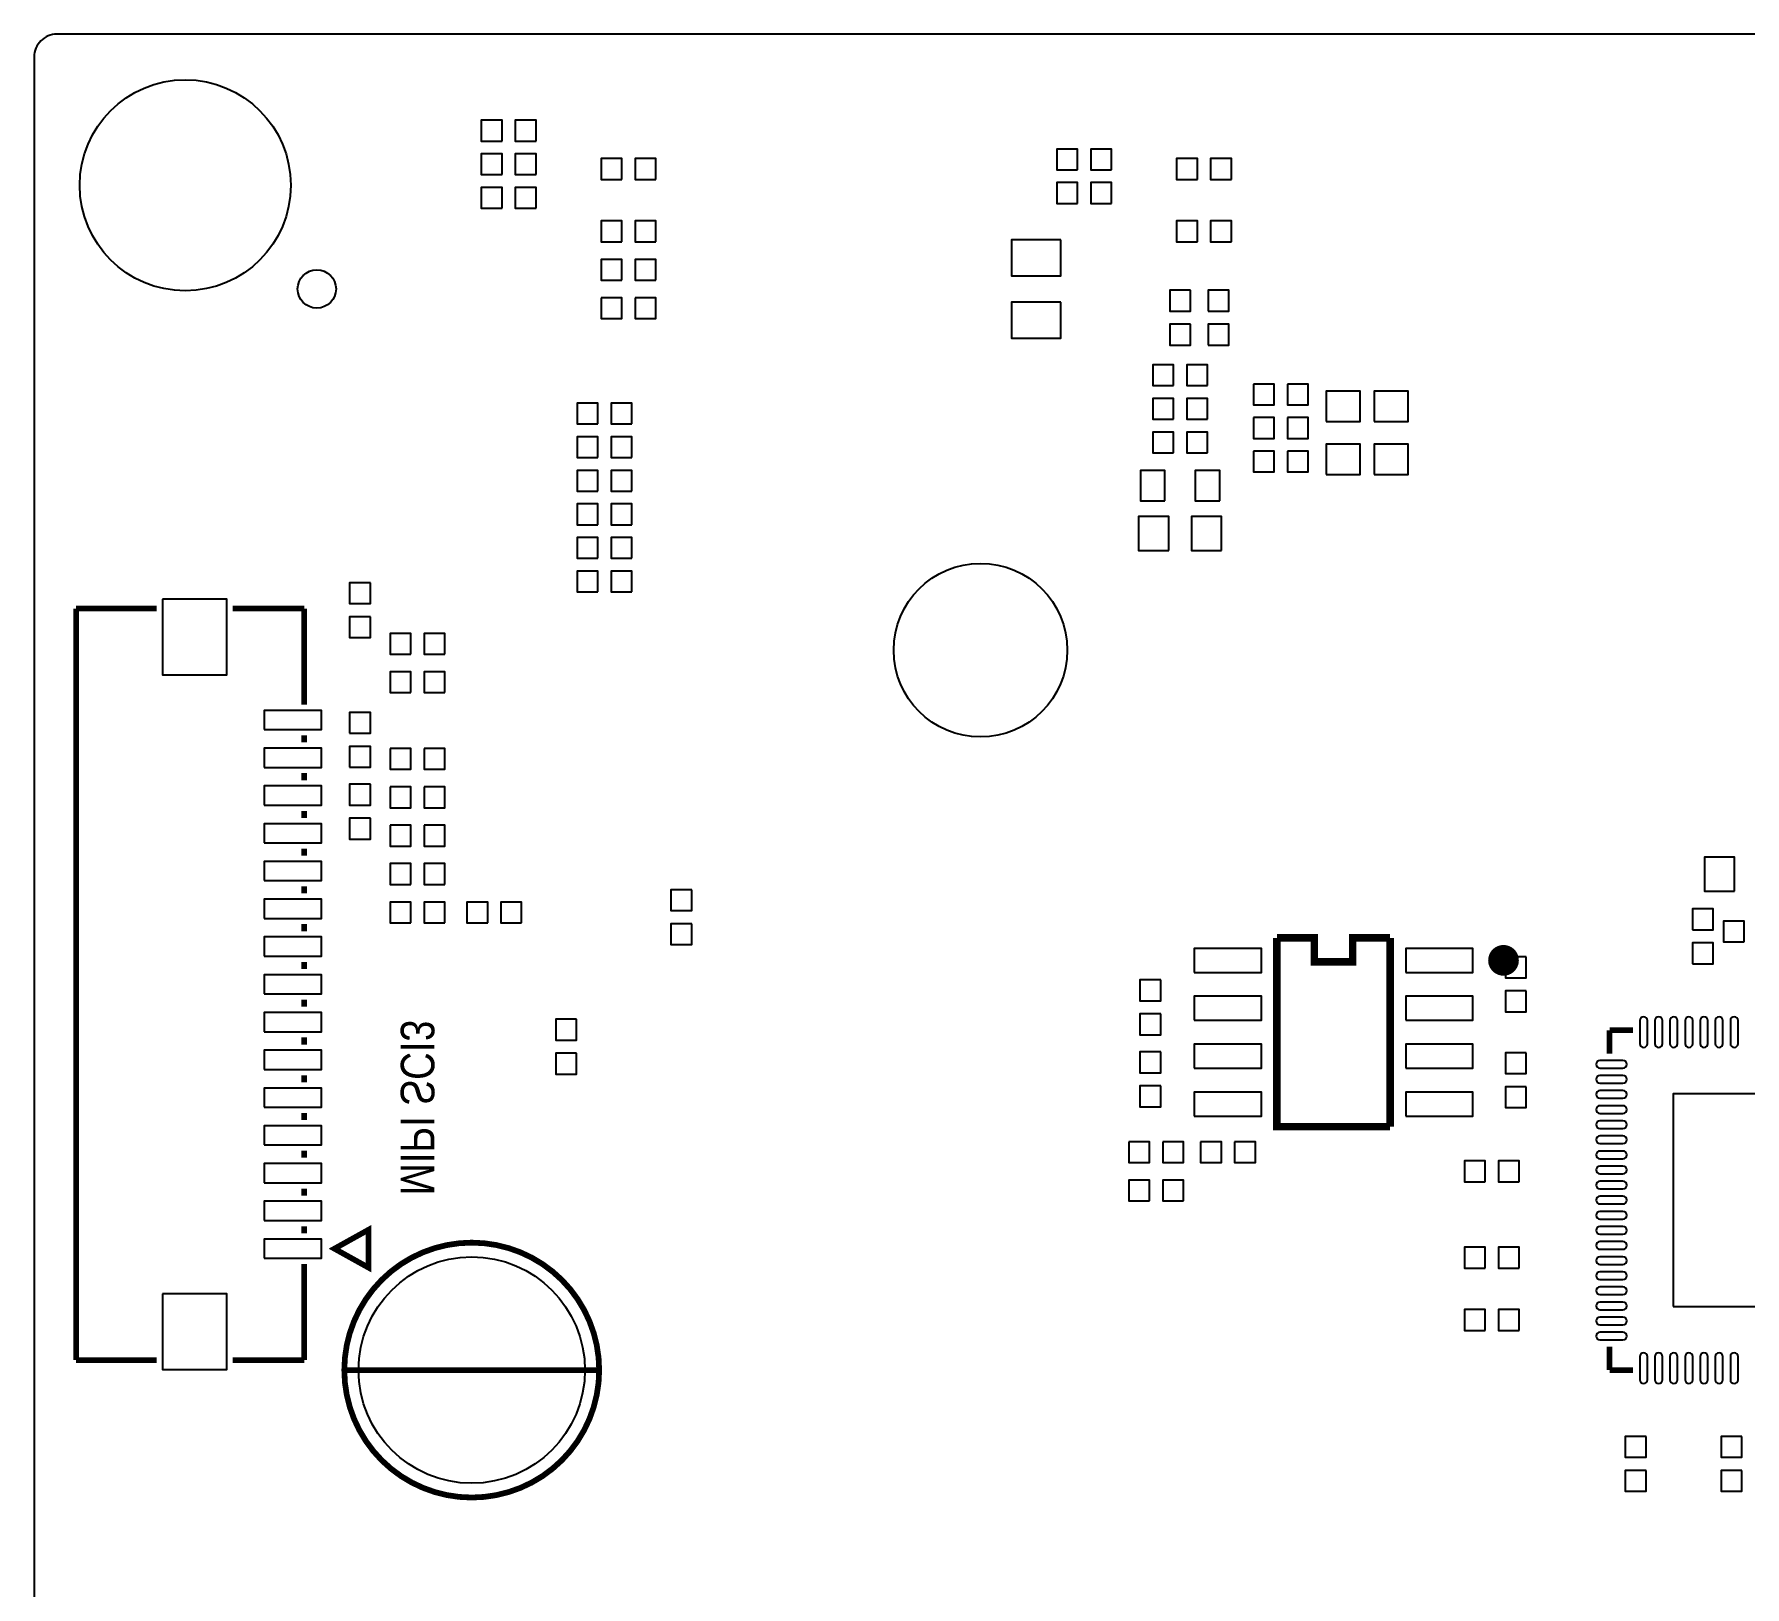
# Model space of a CAD drawing. Extents: x 0 to 100, y -6 to 78.
# Drawn here: x -0.5 to 44.8, y 37.39 to 78.5 of the extents above; entities that cross this region are included whole.
import ezdxf

# ---------------------------------------------------------------- set-up
doc = ezdxf.new("R2010")
doc.units = 0
for name, color, linetype in [('BG_OUTLINE', 2, 'CONTINUOUS'), ('BG_SILKSCREEN_BOTTOM', 1, 'CONTINUOUS'), ('PG_SILKSCREEN_BOTTOM', 3, 'CONTINUOUS'), ('PIN_BOTTOM', 4, 'CONTINUOUS')]:
    doc.layers.add(name, color=color, linetype=linetype)

msp = doc.modelspace()

# ---------------------------------------------------------------- linework, layer by layer
at = {"layer": 'BG_OUTLINE'}
msp.add_lwpolyline([(99.50003, 77.899793, 0.414355), (98.900132, 78.499995), (0.100228, 78.499995, 0.414346), (-0.499974, 77.899793), (-0.499974, 0.099797, 0.414234), (0.100228, -0.500101), (98.900132, -0.500101, 0.414211), (99.50003, 0.099797)], format="xyb", close=True, dxfattribs=at)
at = {"layer": 'PG_SILKSCREEN_BOTTOM'}
for points, const_width in [([(0.610006, 63.289993), (0.610006, 43.390007)], 0.150012), ([(2.746705, 63.289993), (0.610006, 63.289993)], 0.150012), ([(6.649999, 63.289993), (4.753305, 63.289993)], 0.150012), ([(6.649999, 60.746411), (6.649999, 63.289993)], 0.150012), ([(6.649999, 59.746388), (6.649999, 59.933611)], 0.150012), ([(6.649999, 58.74639), (6.649999, 58.933588)], 0.150012), ([(6.649999, 57.746392), (6.649999, 57.93359)], 0.150012), ([(6.649999, 56.746394), (6.649999, 56.933592)], 0.150012), ([(6.649999, 55.746396), (6.649999, 55.933594)], 0.150012), ([(6.649999, 54.746398), (6.649999, 54.933596)], 0.150012), ([(35.408997, 54.569995), (34.417, 54.569995), (34.417, 53.934995), (33.401, 53.934995), (33.401, 54.569995), (32.409003, 54.569995)], 0.2), ([(32.409003, 54.569995), (32.409003, 49.570005), (35.408997, 49.570005)], 0.2), ([(35.408997, 49.570005), (35.408997, 54.569995)], 0.2), ([(6.649999, 53.7464), (6.649999, 53.933598)], 0.150012), ([(6.649999, 52.746402), (6.649999, 52.9336)], 0.150012), ([(41.220009, 52.124991), (41.220009, 51.504393)], 0.150012), ([(41.840607, 52.124991), (41.220009, 52.124991)], 0.150012), ([(6.649999, 51.746404), (6.649999, 51.933602)], 0.150012), ([(6.649999, 50.746406), (6.649999, 50.933604)], 0.150012), ([(6.649999, 49.746408), (6.649999, 49.933606)], 0.150012), ([(6.649999, 48.74641), (6.649999, 48.933608)], 0.150012), ([(6.649999, 47.746412), (6.649999, 47.93361)], 0.150012), ([(6.649999, 46.746389), (6.649999, 46.933612)], 0.150012), ([(6.649999, 43.390007), (6.649999, 45.933589)], 0.150012), ([(41.220009, 43.745607), (41.220009, 43.125009)], 0.150012), ([(0.610006, 43.390007), (2.746705, 43.390007)], 0.150012), ([(4.753305, 43.390007), (6.649999, 43.390007)], 0.150012), ([(14.462201, 43.125212), (7.712202, 43.125212)], 0.1524), ([(41.220009, 43.125009), (41.840607, 43.125009)], 0.150012)]:
    msp.add_lwpolyline(points, dxfattribs=dict(at, const_width=const_width))
for points, const_width in [([(38.613994, 53.975, 1), (38.207606, 53.975, 1)], 0.4064), ([(14.462201, 43.125212, 1), (7.712202, 43.125212, 1)], 0.1524)]:
    msp.add_lwpolyline(points, format="xyb", close=True, dxfattribs=dict(at, const_width=const_width))
at = {"layer": 'PG_SILKSCREEN_BOTTOM', "const_width": 0.150012}
msp.add_lwpolyline([(7.449998, 46.339989), (8.349996, 45.83999), (8.349996, 46.839988)], close=True, dxfattribs=at)
at = {"layer": 'PIN_BOTTOM'}
for points in [[(11.889867, 75.671045), (11.889867, 76.220955), (11.339957, 76.220955), (11.339957, 75.671045)], [(12.790043, 75.671045), (12.790043, 76.220955), (12.240133, 76.220955), (12.240133, 75.671045)], [(11.889867, 74.782045), (11.889867, 75.331955), (11.339957, 75.331955), (11.339957, 74.782045)], [(12.790043, 74.782045), (12.790043, 75.331955), (12.240133, 75.331955), (12.240133, 74.782045)], [(15.064867, 74.655197), (15.064867, 75.205107), (14.514957, 75.205107), (14.514957, 74.655197)], [(15.965043, 74.655197), (15.965043, 75.205107), (15.415133, 75.205107), (15.415133, 74.655197)], [(27.129867, 74.909045), (27.129867, 75.458955), (26.579957, 75.458955), (26.579957, 74.909045)], [(28.030043, 74.909045), (28.030043, 75.458955), (27.480133, 75.458955), (27.480133, 74.909045)], [(30.304867, 74.655197), (30.304867, 75.205107), (29.754957, 75.205107), (29.754957, 74.655197)], [(31.205043, 74.655197), (31.205043, 75.205107), (30.655133, 75.205107), (30.655133, 74.655197)], [(11.889867, 73.893197), (11.889867, 74.443107), (11.339957, 74.443107), (11.339957, 73.893197)], [(12.790043, 73.893197), (12.790043, 74.443107), (12.240133, 74.443107), (12.240133, 73.893197)], [(27.129867, 74.020197), (27.129867, 74.570107), (26.579957, 74.570107), (26.579957, 74.020197)], [(28.030043, 74.020197), (28.030043, 74.570107), (27.480133, 74.570107), (27.480133, 74.020197)], [(15.064867, 73.004045), (15.064867, 73.553955), (14.514957, 73.553955), (14.514957, 73.004045)], [(15.965043, 73.004045), (15.965043, 73.553955), (15.415133, 73.553955), (15.415133, 73.004045)], [(30.304867, 73.004045), (30.304867, 73.553955), (29.754957, 73.553955), (29.754957, 73.004045)], [(31.205043, 73.004045), (31.205043, 73.553955), (30.655133, 73.553955), (30.655133, 73.004045)], [(26.684999, 73.054997), (25.385001, 73.054997), (25.385001, 72.104987), (26.684999, 72.104987)], [(15.064867, 71.988045), (15.064867, 72.537955), (14.514957, 72.537955), (14.514957, 71.988045)], [(15.965043, 71.988045), (15.965043, 72.537955), (15.415133, 72.537955), (15.415133, 71.988045)], [(30.119955, 71.718043), (29.570045, 71.718043), (29.570045, 71.168133), (30.119955, 71.168133)], [(30.586045, 71.168133), (31.135955, 71.168133), (31.135955, 71.718043), (30.586045, 71.718043)], [(14.514957, 71.521955), (14.514957, 70.972045), (15.064867, 70.972045), (15.064867, 71.521955)], [(15.415133, 71.521955), (15.415133, 70.972045), (15.965043, 70.972045), (15.965043, 71.521955)], [(26.684999, 71.405013), (25.385001, 71.405013), (25.385001, 70.455003), (26.684999, 70.455003)], [(30.119955, 70.817867), (29.570045, 70.817867), (29.570045, 70.267957), (30.119955, 70.267957)], [(30.586045, 70.267957), (31.135955, 70.267957), (31.135955, 70.817867), (30.586045, 70.817867)], [(29.669867, 69.194197), (29.669867, 69.744107), (29.119957, 69.744107), (29.119957, 69.194197)], [(30.570043, 69.194197), (30.570043, 69.744107), (30.020133, 69.744107), (30.020133, 69.194197)], [(31.786957, 69.235803), (31.786957, 68.685893), (32.336867, 68.685893), (32.336867, 69.235803)], [(32.687133, 69.235803), (32.687133, 68.685893), (33.237043, 68.685893), (33.237043, 69.235803)], [(33.713052, 68.244974), (34.612948, 68.244974), (34.612948, 69.045074), (33.713052, 69.045074)], [(34.983052, 68.244974), (35.882948, 68.244974), (35.882948, 69.045074), (34.983052, 69.045074)], [(14.429867, 68.178197), (14.429867, 68.728107), (13.879957, 68.728107), (13.879957, 68.178197)], [(15.330043, 68.178197), (15.330043, 68.728107), (14.780133, 68.728107), (14.780133, 68.178197)], [(29.669867, 68.305197), (29.669867, 68.855107), (29.119957, 68.855107), (29.119957, 68.305197)], [(30.570043, 68.305197), (30.570043, 68.855107), (30.020133, 68.855107), (30.020133, 68.305197)], [(29.669867, 67.416197), (29.669867, 67.966107), (29.119957, 67.966107), (29.119957, 67.416197)], [(30.570043, 67.416197), (30.570043, 67.966107), (30.020133, 67.966107), (30.020133, 67.416197)], [(31.786957, 68.346803), (31.786957, 67.796893), (32.336867, 67.796893), (32.336867, 68.346803)], [(32.687133, 68.346803), (32.687133, 67.796893), (33.237043, 67.796893), (33.237043, 68.346803)], [(14.429867, 67.289197), (14.429867, 67.839107), (13.879957, 67.839107), (13.879957, 67.289197)], [(15.330043, 67.289197), (15.330043, 67.839107), (14.780133, 67.839107), (14.780133, 67.289197)], [(33.713052, 66.844926), (34.612948, 66.844926), (34.612948, 67.645026), (33.713052, 67.645026)], [(34.983052, 66.844926), (35.882948, 66.844926), (35.882948, 67.645026), (34.983052, 67.645026)], [(31.786957, 67.457803), (31.786957, 66.907893), (32.336867, 66.907893), (32.336867, 67.457803)], [(32.687133, 67.457803), (32.687133, 66.907893), (33.237043, 66.907893), (33.237043, 67.457803)], [(14.429867, 66.400197), (14.429867, 66.950107), (13.879957, 66.950107), (13.879957, 66.400197)], [(15.330043, 66.400197), (15.330043, 66.950107), (14.780133, 66.950107), (14.780133, 66.400197)], [(29.445102, 66.14795), (29.445102, 66.94805), (28.795091, 66.94805), (28.795091, 66.14795)], [(30.894934, 66.14795), (30.894934, 66.94805), (30.244923, 66.94805), (30.244923, 66.14795)], [(14.429867, 65.511197), (14.429867, 66.061107), (13.879957, 66.061107), (13.879957, 65.511197)], [(15.330043, 65.511197), (15.330043, 66.061107), (14.780133, 66.061107), (14.780133, 65.511197)], [(29.545026, 64.828039), (29.545026, 65.727936), (28.744926, 65.727936), (28.744926, 64.828039)], [(30.945074, 64.828039), (30.945074, 65.727936), (30.144974, 65.727936), (30.144974, 64.828039)], [(14.429867, 64.622197), (14.429867, 65.172107), (13.879957, 65.172107), (13.879957, 64.622197)], [(15.330043, 64.622197), (15.330043, 65.172107), (14.780133, 65.172107), (14.780133, 64.622197)], [(8.402803, 63.971043), (7.852893, 63.971043), (7.852893, 63.421133), (8.402803, 63.421133)], [(14.429867, 63.733197), (14.429867, 64.283107), (13.879957, 64.283107), (13.879957, 63.733197)], [(15.330043, 63.733197), (15.330043, 64.283107), (14.780133, 64.283107), (14.780133, 63.733197)], [(2.899105, 63.543307), (2.899105, 61.536707), (4.600905, 61.536707), (4.600905, 63.543307)], [(8.402803, 63.070867), (7.852893, 63.070867), (7.852893, 62.520957), (8.402803, 62.520957)], [(9.476867, 62.082045), (9.476867, 62.631955), (8.926957, 62.631955), (8.926957, 62.082045)], [(10.377043, 62.082045), (10.377043, 62.631955), (9.827133, 62.631955), (9.827133, 62.082045)], [(9.476867, 61.066045), (9.476867, 61.615955), (8.926957, 61.615955), (8.926957, 61.066045)], [(10.377043, 61.066045), (10.377043, 61.615955), (9.827133, 61.615955), (9.827133, 61.066045)], [(5.588, 60.086011), (7.112, 60.086011), (7.112, 60.594011), (5.588, 60.594011)], [(7.853045, 59.992133), (8.402955, 59.992133), (8.402955, 60.542043), (7.853045, 60.542043)], [(5.588, 59.085988), (7.112, 59.085988), (7.112, 59.593988), (5.588, 59.593988)], [(7.853045, 59.091957), (8.402955, 59.091957), (8.402955, 59.641867), (7.853045, 59.641867)], [(8.926957, 59.583955), (8.926957, 59.034045), (9.476867, 59.034045), (9.476867, 59.583955)], [(9.827133, 59.583955), (9.827133, 59.034045), (10.377043, 59.034045), (10.377043, 59.583955)], [(5.588, 58.08599), (7.112, 58.08599), (7.112, 58.59399), (5.588, 58.59399)], [(8.402955, 58.637043), (7.853045, 58.637043), (7.853045, 58.087133), (8.402955, 58.087133)], [(8.926957, 58.567955), (8.926957, 58.018045), (9.476867, 58.018045), (9.476867, 58.567955)], [(9.827133, 58.567955), (9.827133, 58.018045), (10.377043, 58.018045), (10.377043, 58.567955)], [(5.588, 57.085992), (7.112, 57.085992), (7.112, 57.593992), (5.588, 57.593992)], [(8.402955, 57.736867), (7.853045, 57.736867), (7.853045, 57.186957), (8.402955, 57.186957)], [(8.926957, 57.551955), (8.926957, 57.002045), (9.476867, 57.002045), (9.476867, 57.551955)], [(9.827133, 57.551955), (9.827133, 57.002045), (10.377043, 57.002045), (10.377043, 57.551955)], [(44.531026, 55.811039), (44.531026, 56.710936), (43.730926, 56.710936), (43.730926, 55.811039)], [(5.588, 56.085994), (7.112, 56.085994), (7.112, 56.593994), (5.588, 56.593994)], [(9.476867, 55.986197), (9.476867, 56.536107), (8.926957, 56.536107), (8.926957, 55.986197)], [(10.377043, 55.986197), (10.377043, 56.536107), (9.827133, 56.536107), (9.827133, 55.986197)], [(16.911955, 55.843043), (16.362045, 55.843043), (16.362045, 55.293133), (16.911955, 55.293133)], [(5.588, 55.085996), (7.112, 55.085996), (7.112, 55.593996), (5.588, 55.593996)], [(9.476867, 54.970045), (9.476867, 55.519955), (8.926957, 55.519955), (8.926957, 54.970045)], [(10.377043, 54.970045), (10.377043, 55.519955), (9.827133, 55.519955), (9.827133, 54.970045)], [(11.508867, 54.970045), (11.508867, 55.519955), (10.958957, 55.519955), (10.958957, 54.970045)], [(12.409043, 54.970045), (12.409043, 55.519955), (11.859133, 55.519955), (11.859133, 54.970045)], [(43.413197, 54.785133), (43.963107, 54.785133), (43.963107, 55.335043), (43.413197, 55.335043)], [(16.911955, 54.942867), (16.362045, 54.942867), (16.362045, 54.392957), (16.911955, 54.392957)], [(44.782867, 54.462197), (44.782867, 55.012107), (44.232957, 55.012107), (44.232957, 54.462197)], [(5.588, 54.085998), (7.112, 54.085998), (7.112, 54.593998), (5.588, 54.593998)], [(43.413197, 53.884957), (43.963107, 53.884957), (43.963107, 54.434867), (43.413197, 54.434867)], [(30.220006, 53.6575), (31.998006, 53.6575), (31.998006, 54.2925), (30.220006, 54.2925)], [(35.819994, 53.6575), (37.597994, 53.6575), (37.597994, 54.2925), (35.819994, 54.2925)], [(39.009955, 54.065043), (38.460045, 54.065043), (38.460045, 53.515133), (39.009955, 53.515133)], [(5.588, 53.086), (7.112, 53.086), (7.112, 53.594), (5.588, 53.594)], [(29.332403, 53.455443), (28.782493, 53.455443), (28.782493, 52.905533), (29.332403, 52.905533)], [(30.220006, 52.3875), (31.998006, 52.3875), (31.998006, 53.0225), (30.220006, 53.0225)], [(35.819994, 52.3875), (37.597994, 52.3875), (37.597994, 53.0225), (35.819994, 53.0225)], [(39.009955, 53.164867), (38.460045, 53.164867), (38.460045, 52.614957), (39.009955, 52.614957)], [(5.588, 52.086002), (7.112, 52.086002), (7.112, 52.594002), (5.588, 52.594002)], [(29.332403, 52.555267), (28.782493, 52.555267), (28.782493, 52.005357), (29.332403, 52.005357)], [(13.863955, 52.414043), (13.314045, 52.414043), (13.314045, 51.864133), (13.863955, 51.864133)], [(30.220006, 51.1175), (31.998006, 51.1175), (31.998006, 51.7525), (30.220006, 51.7525)], [(35.819994, 51.1175), (37.597994, 51.1175), (37.597994, 51.7525), (35.819994, 51.7525)], [(5.588, 51.086004), (7.112, 51.086004), (7.112, 51.594004), (5.588, 51.594004)], [(13.863955, 51.513867), (13.314045, 51.513867), (13.314045, 50.963957), (13.863955, 50.963957)], [(29.332555, 51.550443), (28.782645, 51.550443), (28.782645, 51.000533), (29.332555, 51.000533)], [(39.009955, 51.525043), (38.460045, 51.525043), (38.460045, 50.975133), (39.009955, 50.975133)], [(5.588, 50.086006), (7.112, 50.086006), (7.112, 50.594006), (5.588, 50.594006)], [(29.332555, 50.650267), (28.782645, 50.650267), (28.782645, 50.100357), (29.332555, 50.100357)], [(30.220006, 49.8475), (31.998006, 49.8475), (31.998006, 50.4825), (30.220006, 50.4825)], [(35.819994, 49.8475), (37.597994, 49.8475), (37.597994, 50.4825), (35.819994, 50.4825)], [(39.009955, 50.624867), (38.460045, 50.624867), (38.460045, 50.074957), (39.009955, 50.074957)], [(42.9006, 44.8056), (48.5394, 44.8056), (48.5394, 50.4444), (42.9006, 50.4444)], [(5.588, 49.086008), (7.112, 49.086008), (7.112, 49.594008), (5.588, 49.594008)], [(28.484957, 49.169955), (28.484957, 48.620045), (29.034867, 48.620045), (29.034867, 49.169955)], [(29.385133, 49.169955), (29.385133, 48.620045), (29.935043, 48.620045), (29.935043, 49.169955)], [(30.389957, 49.169955), (30.389957, 48.620045), (30.939867, 48.620045), (30.939867, 49.169955)], [(31.290133, 49.169955), (31.290133, 48.620045), (31.840043, 48.620045), (31.840043, 49.169955)], [(5.588, 48.08601), (7.112, 48.08601), (7.112, 48.59401), (5.588, 48.59401)], [(37.924867, 48.112197), (37.924867, 48.662107), (37.374957, 48.662107), (37.374957, 48.112197)], [(38.825043, 48.112197), (38.825043, 48.662107), (38.275133, 48.662107), (38.275133, 48.112197)], [(29.034867, 47.604045), (29.034867, 48.153955), (28.484957, 48.153955), (28.484957, 47.604045)], [(29.935043, 47.604045), (29.935043, 48.153955), (29.385133, 48.153955), (29.385133, 47.604045)], [(5.588, 47.086012), (7.112, 47.086012), (7.112, 47.594012), (5.588, 47.594012)], [(5.588, 46.085989), (7.112, 46.085989), (7.112, 46.593989), (5.588, 46.593989)], [(37.924867, 45.826197), (37.924867, 46.376107), (37.374957, 46.376107), (37.374957, 45.826197)], [(38.825043, 45.826197), (38.825043, 46.376107), (38.275133, 46.376107), (38.275133, 45.826197)], [(2.899105, 45.143293), (2.899105, 43.136693), (4.600905, 43.136693), (4.600905, 45.143293)], [(37.924867, 44.175197), (37.924867, 44.725107), (37.374957, 44.725107), (37.374957, 44.175197)], [(38.825043, 44.175197), (38.825043, 44.725107), (38.275133, 44.725107), (38.275133, 44.175197)], [(42.184955, 41.365043), (41.635045, 41.365043), (41.635045, 40.815133), (42.184955, 40.815133)], [(44.724955, 41.365043), (44.175045, 41.365043), (44.175045, 40.815133), (44.724955, 40.815133)], [(42.184955, 40.464867), (41.635045, 40.464867), (41.635045, 39.914957), (42.184955, 39.914957)], [(44.724955, 40.464867), (44.175045, 40.464867), (44.175045, 39.914957), (44.724955, 39.914957)]]:
    msp.add_lwpolyline(points, close=True, dxfattribs=at)
for points in [[(42.221607, 51.770204), (42.221607, 52.379804, 1), (42.018407, 52.379804), (42.018407, 51.770204, 1)], [(42.621606, 51.770204), (42.621606, 52.379804, 1), (42.418406, 52.379804), (42.418406, 51.770204, 1)], [(43.021606, 51.770204), (43.021606, 52.379804, 1), (42.818406, 52.379804), (42.818406, 51.770204, 1)], [(43.421605, 51.770204), (43.421605, 52.379804, 1), (43.218405, 52.379804), (43.218405, 51.770204, 1)], [(43.821604, 51.770204), (43.821604, 52.379804, 1), (43.618404, 52.379804), (43.618404, 51.770204, 1)], [(44.221603, 51.770204), (44.221603, 52.379804, 1), (44.018403, 52.379804), (44.018403, 51.770204, 1)], [(44.621602, 51.770204), (44.621602, 52.379804, 1), (44.418402, 52.379804), (44.418402, 51.770204, 1)], [(41.574796, 51.326593), (40.965196, 51.326593, 1), (40.965196, 51.123393), (41.574796, 51.123393, 1)], [(41.574796, 50.926594), (40.965196, 50.926594, 1), (40.965196, 50.723394), (41.574796, 50.723394, 1)], [(41.574796, 50.526594), (40.965196, 50.526594, 1), (40.965196, 50.323394), (41.574796, 50.323394, 1)], [(41.574796, 50.126595), (40.965196, 50.126595, 1), (40.965196, 49.923395), (41.574796, 49.923395, 1)], [(41.574796, 49.726596), (40.965196, 49.726596, 1), (40.965196, 49.523396), (41.574796, 49.523396, 1)], [(41.574796, 49.326597), (40.965196, 49.326597, 1), (40.965196, 49.123397), (41.574796, 49.123397, 1)], [(41.574796, 48.926598), (40.965196, 48.926598, 1), (40.965196, 48.723398), (41.574796, 48.723398, 1)], [(41.574796, 48.526598), (40.965196, 48.526598, 1), (40.965196, 48.323398), (41.574796, 48.323398, 1)], [(41.574796, 48.126599), (40.965196, 48.126599, 1), (40.965196, 47.923399), (41.574796, 47.923399, 1)], [(41.574796, 47.7266), (40.965196, 47.7266, 1), (40.965196, 47.5234), (41.574796, 47.5234, 1)], [(41.574796, 47.326601), (40.965196, 47.326601, 1), (40.965196, 47.123401), (41.574796, 47.123401, 1)], [(41.574796, 46.926602), (40.965196, 46.926602, 1), (40.965196, 46.723402), (41.574796, 46.723402, 1)], [(41.574796, 46.526602), (40.965196, 46.526602, 1), (40.965196, 46.323402), (41.574796, 46.323402, 1)], [(41.574796, 46.126603), (40.965196, 46.126603, 1), (40.965196, 45.923403), (41.574796, 45.923403, 1)], [(41.574796, 45.726604), (40.965196, 45.726604, 1), (40.965196, 45.523404), (41.574796, 45.523404, 1)], [(41.574796, 45.326605), (40.965196, 45.326605, 1), (40.965196, 45.123405), (41.574796, 45.123405, 1)], [(41.574796, 44.926606), (40.965196, 44.926606, 1), (40.965196, 44.723406), (41.574796, 44.723406, 1)], [(41.574796, 44.526606), (40.965196, 44.526606, 1), (40.965196, 44.323406), (41.574796, 44.323406, 1)], [(41.574796, 44.126607), (40.965196, 44.126607, 1), (40.965196, 43.923407), (41.574796, 43.923407, 1)], [(42.221607, 42.870196), (42.221607, 43.479796, 1), (42.018407, 43.479796), (42.018407, 42.870196, 1)], [(42.621606, 42.870196), (42.621606, 43.479796, 1), (42.418406, 43.479796), (42.418406, 42.870196, 1)], [(43.021606, 42.870196), (43.021606, 43.479796, 1), (42.818406, 43.479796), (42.818406, 42.870196, 1)], [(43.421605, 42.870196), (43.421605, 43.479796, 1), (43.218405, 43.479796), (43.218405, 42.870196, 1)], [(43.821604, 42.870196), (43.821604, 43.479796, 1), (43.618404, 43.479796), (43.618404, 42.870196, 1)], [(44.221603, 42.870196), (44.221603, 43.479796, 1), (44.018403, 43.479796), (44.018403, 42.870196, 1)], [(44.621602, 42.870196), (44.621602, 43.479796, 1), (44.418402, 43.479796), (44.418402, 42.870196, 1)]]:
    msp.add_lwpolyline(points, format="xyb", close=True, dxfattribs=at)
for centre, radius in [((3.499891, 74.4998), 2.794), ((6.985, 71.755), 0.508), ((24.560225, 62.188598), 2.2987), ((11.087202, 43.125212), 2.9972)]:
    msp.add_circle(centre, radius, dxfattribs=at)

# ---------------------------------------------------------------- texts
at = {"layer": 'BG_SILKSCREEN_BOTTOM', "text_generation_flag": 2, "width": 0.857143}
msp.add_text('MIPI SCI3', height=0.889, rotation=270, dxfattribs=at).set_placement((9.2075, 47.752))

doc.saveas('drawing.dxf')
